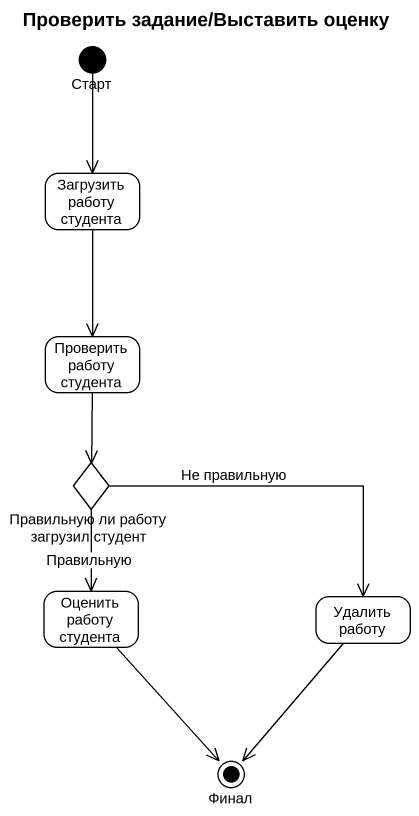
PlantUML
@startuml
title Проверить задание/Выставить оценку
hide empty description
state Старт <<start>>
state "Загрузить работу студента" as Загрузить_работу_студента
state "Проверить работу студента" as Проверить_работу_студента
state "Правильную ли работу загрузил студент" as Правильную_ли_работу <<choice>>
state "Оценить работу студента" as Оценить_работу_студента
state "Удалить работу" as Удалить_работу
state Финал <<end>>
Старт --> Загрузить_работу_студента
Загрузить_работу_студента --> Проверить_работу_студента
Проверить_работу_студента --> Правильную_ли_работу
Правильную_ли_работу --> Оценить_работу_студента : Правильную
Правильную_ли_работу -right-> Удалить_работу : Не правильную
Оценить_работу_студента --> Финал
Удалить_работу --> Финал
@enduml
